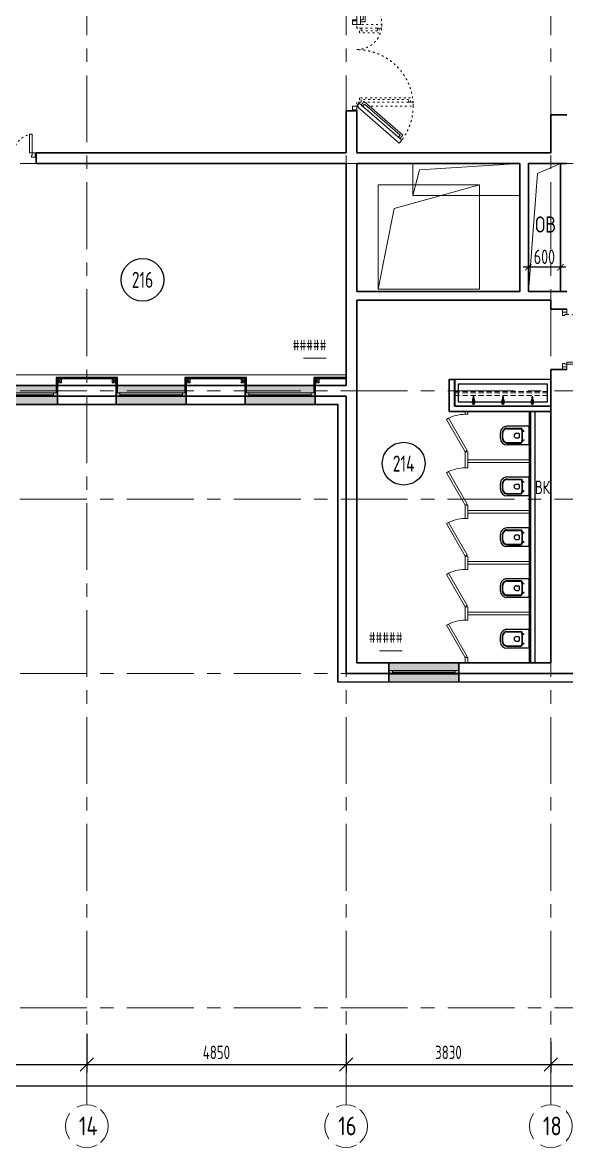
# Model space of a CAD drawing. Header units: millimetres. Extents: x -13407 to 95998, y -2719 to 109387.
# Drawn here: x 41483 to 51658, y -2719 to 18319 of the extents above; entities that cross this region are included whole.
import ezdxf
from ezdxf import colors
from ezdxf.entities.mleader import LeaderData, LeaderLine
from ezdxf.enums import TextEntityAlignment as Align
from ezdxf.math import Vec2, Vec3

# ---------------------------------------------------------------- set-up
doc = ezdxf.new("R2010")
doc.units = ezdxf.units.MM
for name, pattern in [('ACAD_ISO03W100', [30, 12, -18]), ('ADSK_Штриховая_ш2 п1', [3, 2, -1]), ('CENTER', [2, 1.25, -0.25, 0.25, -0.25])]:
    doc.linetypes.add(name, pattern=pattern)
for name, color, linetype, lineweight in [('_0', 250, 'Continuous', 9), ('_TEXT', 189, 'Continuous', 30), ('АР_Двери', 5, 'Continuous', 18), ('АР_Маркер экспликации', 239, 'Continuous', 13), ('АР_Навесной фасад', 5, 'Continuous', 5), ('АР_Номер помещения', 1, 'Continuous', 25), ('АР_Окна БЛОК', 250, 'Continuous', 13), ('АР_Оси', 193, 'Continuous', 9), ('АР_Оси размеры', 164, 'Continuous', 9), ('АР_Отметки', 250, 'Continuous', 15), ('АР_Перегородки газоблок', 165, 'Continuous', 30), ('АР_Перегородки сантехнические', 216, 'Continuous', 9), ('АР_Подоконники', 163, 'Continuous', 9), ('АР_Помещения_площадь', 19, 'Continuous', 9), ('АР_Сущ Несущая стена', 202, 'Continuous', 30), ('АР_тонкая линия', 250, 'Continuous', 0), ('Размер шахт', 95, 'Continuous', 9), ('Спринклеры', 7, 'Continuous', 18), ('Эвакуация', 7, 'Continuous', 9)]:
    doc.layers.add(name, color=color, linetype=linetype, lineweight=lineweight)
doc.layers.add('АР_Отверстия', color=251, linetype='Continuous')
doc.layers.add('ТХ_сантехника', color=253, linetype='Continuous')
doc.layers.get('Спринклеры').off()
doc.styles.add('ICOCPEUR', font='isocpeur.ttf')
doc.styles.add('ISOCPEUR', font='isocpeur.ttf', dxfattribs={"width": 0.7})
doc.styles.get("Standard").update_dxf_attribs({"font": 'arial.ttf'})
doc.styles.add('ГОСТ 2.304', font='isocpeur.ttf', dxfattribs={"width": 0.7})
doc.dimstyles.new('R_100', dxfattribs={"dimtxt": 270, "dimasz": 120, "dimexe": 100, "dimexo": 0, "dimgap": 60, "dimtad": 1, "dimdec": 0, "dimrnd": 5, "dimzin": 0, "dimdsep": 46, "dimtxsty": 'ISOCPEUR', "dimblk": 'ARCHTICK', "dimcen": 0, "dimdle": 100, "dimclrd": 256, "dimclre": 256, "dimclrt": 256, "dimadec": 0, "dimazin": 0, "dimtfac": 2, "dimtdec": 0, "dimtofl": 0, "dimtmove": 1, "dimatfit": 3, "dimfxl": 1, "dimtvp": 3, "dimtolj": 1, "dimtzin": 0, "dimarcsym": 0})
doc.dimstyles.new('СПДС', dxfattribs={"dimscale": 100, "dimtxt": 2.5, "dimasz": 2.5, "dimexe": 1.5, "dimexo": 0, "dimgap": 1, "dimtad": 1, "dimdec": 0, "dimrnd": 1, "dimtxsty": 'ГОСТ 2.304', "dimblk": 'OBLIQUE', "dimcen": 2.5, "dimdle": 1.5, "dimadec": 0, "dimazin": 2, "dimtfac": 0.75, "dimtdec": 0, "dimtmove": 1, "dimatfit": 3, "dimfxl": 1, "dimtolj": 1, "dimarcsym": 1})

# ---------------------------------------------------------------- blocks, each defined once
blk = doc.blocks.new('*U10')
for p, q in [((0, 0), (0, -50)), ((700, 0), (700, -50))]:
    blk.add_line(p, q)
blk.add_lwpolyline([(0, 0), (606, 350), (628, 312), (22, -38)], close=True)
blk.add_arc((0, 0), 700, 0, 30)
blk = doc.blocks.new('*U194')
blk.add_lwpolyline([(100, 80), (100, 1010), (140, 1010), (140, 80)], close=True)
for points in [[(0, 0), (0, 80), (55, 80), (55, 0), (0, 0)], [(55, 80), (55, 0), (115, 0), (115, 40), (100, 40), (100, 80), (55, 80)], [(1075, 80), (1075, 0), (1015, 0), (1015, 40), (1030, 40), (1030, 80), (1075, 80)], [(1130, 0), (1130, 80), (1075, 80), (1075, 0), (1130, 0)]]:
    blk.add_lwpolyline(points)
at = {"linetype": 'ACAD_ISO03W100', "ltscale": 3}
blk.add_arc((100, 80), 930, 0, 90, dxfattribs=at)
blk = doc.blocks.new('Полуторная_на лестницу')
for points in [[(75, 80), (75, 1080), (125, 1080), (125, 80)], [(1375, 430), (1375, 80), (1425, 80), (1425, 430)]]:
    blk.add_lwpolyline(points, close=True)
for points in [[(0, 0), (0, 80), (20, 80), (20, 0), (0, 0)], [(20, 80), (20, 0), (90, 0), (90, 30), (75, 30), (75, 80), (20, 80)], [(1480, 80), (1480, 0), (1410, 0), (1410, 30), (1425, 30), (1425, 80), (1480, 80)], [(1500, 0), (1500, 80), (1480, 80), (1480, 0), (1500, 0)]]:
    blk.add_lwpolyline(points)
at = {"linetype": 'ACAD_ISO03W100', "ltscale": 3}
for centre, radius, start, end in [((75, 80), 1000, 0, 90), ((1465, 40), 392, 95.9075, 174.0925)]:
    blk.add_arc(centre, radius, start, end, dxfattribs=at)
blk = doc.blocks.new('*U96')
at = {"true_color": 0xffffff}
h = blk.add_hatch(color=7, dxfattribs=at)
h.dxf.hatch_style = 1
h.paths.add_polyline_path([(-1310, -140), (0, -140), (0, 220), (-1310, 220)])
at = {"lineweight": 30}
for p, q in [((-1310, -140), (-1310, 220)), ((0, -140), (0, 220))]:
    blk.add_line(p, q, dxfattribs=at)
for p, q in [((0, 220), (-1310, 220)), ((-1310, 70), (0, 70)), ((-1310, 0), (0, 0)), ((-1240, 0), (-1240, 70)), ((-1240, 35), (-70, 35)), ((-70, 0), (-70, 70)), ((-1310, -140), (0, -140)), ((-1310, -140), (-1310, -140)), ((-1310, -140), (-1310, -140)), ((0, -140), (0, -140)), ((0, -140), (0, -140))]:
    blk.add_line(p, q)
blk = doc.blocks.new('_Oblique')
at = {"color": 0, "linetype": 'ByBlock', "lineweight": -2}
blk.add_line((-0.5, -0.5), (0.5, 0.5), dxfattribs=at)
blk = doc.blocks.new('*D336')
at = {"layer": 'АР_Оси размеры', "color": 0, "lineweight": -2, "ltscale": 100, "transparency": 16777216}
for p, q in [((34145, -325), (34145, -1316)), ((42685, -592), (42685, -1316)), ((33995, -1166), (42835, -1166))]:
    blk.add_line(p, q, dxfattribs=at)
at = {"layer": 'АР_Оси размеры', "color": 0, "lineweight": -2, "ltscale": 100, "transparency": 16777216, "xscale": 250, "yscale": 250, "zscale": 250, "rotation": 180}
blk.add_blockref('_Oblique', (34145, -1166), dxfattribs=at)
at = {"layer": 'АР_Оси размеры', "color": 0, "lineweight": -2, "ltscale": 100, "transparency": 16777216, "xscale": 250, "yscale": 250, "zscale": 250}
blk.add_blockref('_Oblique', (42685, -1166), dxfattribs=at)
at = {"layer": 'АР_Оси размеры', "color": 0, "ltscale": 100, "transparency": 16777216, "insert": (38415, -941), "char_height": 250, "attachment_point": 5, "style": 'ГОСТ 2.304'}
blk.add_mtext('\\A1;8540', dxfattribs=at)
blk = doc.blocks.new('*D337')
at = {"layer": 'АР_Оси размеры', "color": 0, "lineweight": -2, "ltscale": 100, "transparency": 16777216}
for p, q in [((47535, -592), (47535, -1316)), ((51365, -744), (51365, -1316)), ((47385, -1166), (51515, -1166))]:
    blk.add_line(p, q, dxfattribs=at)
at = {"layer": 'АР_Оси размеры', "color": 0, "lineweight": -2, "ltscale": 100, "transparency": 16777216, "xscale": 250, "yscale": 250, "zscale": 250, "rotation": 180}
blk.add_blockref('_Oblique', (47535, -1166), dxfattribs=at)
at = {"layer": 'АР_Оси размеры', "color": 0, "lineweight": -2, "ltscale": 100, "transparency": 16777216, "xscale": 250, "yscale": 250, "zscale": 250}
blk.add_blockref('_Oblique', (51365, -1166), dxfattribs=at)
at = {"layer": 'АР_Оси размеры', "color": 0, "ltscale": 100, "transparency": 16777216, "insert": (49450, -941), "char_height": 250, "attachment_point": 5, "style": 'ГОСТ 2.304'}
blk.add_mtext('\\A1;3830', dxfattribs=at)
blk = doc.blocks.new('*D338')
at = {"layer": 'АР_Оси размеры', "color": 0, "lineweight": -2, "ltscale": 100, "transparency": 16777216}
for p, q in [((51365, -744), (51365, -1316)), ((55515, -744), (55515, -1316)), ((51215, -1166), (55665, -1166))]:
    blk.add_line(p, q, dxfattribs=at)
at = {"layer": 'АР_Оси размеры', "color": 0, "lineweight": -2, "ltscale": 100, "transparency": 16777216, "xscale": 250, "yscale": 250, "zscale": 250, "rotation": 180}
blk.add_blockref('_Oblique', (51365, -1166), dxfattribs=at)
at = {"layer": 'АР_Оси размеры', "color": 0, "lineweight": -2, "ltscale": 100, "transparency": 16777216, "xscale": 250, "yscale": 250, "zscale": 250}
blk.add_blockref('_Oblique', (55515, -1166), dxfattribs=at)
at = {"layer": 'АР_Оси размеры', "color": 0, "ltscale": 100, "transparency": 16777216, "insert": (53440, -941), "char_height": 250, "attachment_point": 5, "style": 'ГОСТ 2.304'}
blk.add_mtext('\\A1;4150', dxfattribs=at)
blk = doc.blocks.new('*D346')
at = {"layer": 'АР_Оси размеры', "color": 0, "lineweight": -2, "ltscale": 100, "transparency": 16777216}
for p, q in [((42685, -592), (42685, -1316)), ((47535, -592), (47535, -1316)), ((42535, -1166), (47685, -1166))]:
    blk.add_line(p, q, dxfattribs=at)
at = {"layer": 'АР_Оси размеры', "color": 0, "lineweight": -2, "ltscale": 100, "transparency": 16777216, "xscale": 250, "yscale": 250, "zscale": 250, "rotation": 180}
blk.add_blockref('_Oblique', (42685, -1166), dxfattribs=at)
at = {"layer": 'АР_Оси размеры', "color": 0, "lineweight": -2, "ltscale": 100, "transparency": 16777216, "xscale": 250, "yscale": 250, "zscale": 250}
blk.add_blockref('_Oblique', (47535, -1166), dxfattribs=at)
at = {"layer": 'АР_Оси размеры', "color": 0, "ltscale": 100, "transparency": 16777216, "insert": (45110, -941), "char_height": 250, "attachment_point": 5, "style": 'ГОСТ 2.304'}
blk.add_mtext('\\A1;4850', dxfattribs=at)
blk = doc.blocks.new('*D326')
at = {"layer": 'АР_Оси размеры', "color": 0, "lineweight": -2, "ltscale": 100, "transparency": 16777216}
for p, q in [((0, -1894), (0, -1418)), ((68415, -1894), (68415, -1418)), ((-150, -1568), (68565, -1568))]:
    blk.add_line(p, q, dxfattribs=at)
at = {"layer": 'АР_Оси размеры', "color": 0, "lineweight": -2, "ltscale": 100, "transparency": 16777216, "xscale": 250, "yscale": 250, "zscale": 250, "rotation": 180}
blk.add_blockref('_Oblique', (0, -1568), dxfattribs=at)
at = {"layer": 'АР_Оси размеры', "color": 0, "lineweight": -2, "ltscale": 100, "transparency": 16777216, "xscale": 250, "yscale": 250, "zscale": 250}
blk.add_blockref('_Oblique', (68415, -1568), dxfattribs=at)
at = {"layer": 'АР_Оси размеры', "color": 0, "ltscale": 100, "transparency": 16777216, "insert": (34208, -1343), "char_height": 250, "attachment_point": 5, "style": 'ГОСТ 2.304'}
blk.add_mtext('\\A1;68415', dxfattribs=at)
blk = doc.blocks.new('_DotSmall')
at = {"color": 0, "linetype": 'ByBlock', "const_width": 0.5}
blk.add_lwpolyline([(-0.0625, 0, 1), (0.0625, 0, 1)], format="xyb", close=True, dxfattribs=at)
blk = doc.blocks.new('*U56')
at = {"layer": 'АР_Номер помещения', "color": 7}
blk.add_circle((-12386, 1728), 400, dxfattribs=at)
at = {"layer": 'АР_Помещения_площадь', "color": 7}
blk.add_line((-8952, 261), (-9375, 261), dxfattribs=at)
at = {"color": 7, "style": 'ISOCPEUR', "width": 0.7, "flags": 1}
blk.add_attdef('КАТЕГОРИЯ', (-499, -2092), '', height=250, dxfattribs=at)
at = {"layer": 'АР_Номер помещения', "color": 7, "style": 'ISOCPEUR', "width": 0.7}
blk.add_attdef('НОМЕР_ПОМЕЩЕНИЯ', text='', height=300, dxfattribs=at).set_placement((-12386, 1728), align=Align.MIDDLE_CENTER)
at = {"layer": 'АР_Помещения_площадь', "color": 7, "lineweight": 30, "width": 0.7, "flags": 104}
blk.add_attdef('ИМЯ_ПОМЕЩЕНИЯ', text='', height=100, dxfattribs=at).set_placement((158, 1217), align=Align.MIDDLE_CENTER)
at = {"layer": 'АР_Помещения_площадь', "color": 7, "style": 'ISOCPEUR', "width": 0.7}
blk.add_attdef('ПЛОЩАДЬ_ПОМЕЩЕНИЯ', text='', height=200, dxfattribs=at).set_placement((-8948, 508), align=Align.MIDDLE_RIGHT)
blk = doc.blocks.new('*U53')
at = {"layer": 'АР_Номер помещения', "color": 7}
blk.add_circle((-16412, 3582), 400, dxfattribs=at)
at = {"layer": 'АР_Помещения_площадь', "color": 7}
blk.add_line((-16438, 83), (-16861, 83), dxfattribs=at)
at = {"color": 7, "style": 'ISOCPEUR', "width": 0.7, "flags": 1}
blk.add_attdef('КАТЕГОРИЯ', (-499, -2092), '', height=250, dxfattribs=at)
at = {"layer": 'АР_Номер помещения', "color": 7, "style": 'ISOCPEUR', "width": 0.7}
blk.add_attdef('НОМЕР_ПОМЕЩЕНИЯ', text='', height=300, dxfattribs=at).set_placement((-16412, 3582), align=Align.MIDDLE_CENTER)
at = {"layer": 'АР_Помещения_площадь', "color": 7, "lineweight": 30, "width": 0.7, "flags": 104}
blk.add_attdef('ИМЯ_ПОМЕЩЕНИЯ', text='', height=100, dxfattribs=at).set_placement((158, 1217), align=Align.MIDDLE_CENTER)
at = {"layer": 'АР_Помещения_площадь', "color": 7, "style": 'ISOCPEUR', "width": 0.7}
blk.add_attdef('ПЛОЩАДЬ_ПОМЕЩЕНИЯ', text='', height=200, dxfattribs=at).set_placement((-16433, 330), align=Align.MIDDLE_RIGHT)
blk = doc.blocks.new('_ArchTick')
at = {"color": 0, "linetype": 'ByBlock', "const_width": 0.15}
blk.add_lwpolyline([(-0.5, -0.5), (0.5, 0.5)], dxfattribs=at)
blk = doc.blocks.new('*D399')
at = {"layer": 'Размер шахт', "lineweight": -2, "ltscale": 100, "transparency": 16777216}
for p, q in [((51645, 13742), (50845, 13742)), ((50945, 13633), (50945, 13842)), ((51545, 13633), (51545, 13842))]:
    blk.add_line(p, q, dxfattribs=at)
at = {"layer": 'Размер шахт', "lineweight": -2, "ltscale": 100, "transparency": 16777216, "xscale": 120, "yscale": 120, "zscale": 120, "rotation": 180}
blk.add_blockref('_ArchTick', (50945, 13742), dxfattribs=at)
at = {"layer": 'Размер шахт', "lineweight": -2, "ltscale": 100, "transparency": 16777216, "xscale": 120, "yscale": 120, "zscale": 120}
blk.add_blockref('_ArchTick', (51545, 13742), dxfattribs=at)
at = {"layer": 'Размер шахт', "ltscale": 100, "transparency": 16777216, "insert": (51245, 13937), "char_height": 270, "attachment_point": 5, "style": 'ISOCPEUR'}
blk.add_mtext('\\A1;600', dxfattribs=at)
blk = doc.blocks.new('Из_буфера31843')
for p, q in [((356, 104), (352, 62)), ((366, 166), (359, 113)), ((363, 87), (363, 101)), ((390, 87), (363, 87)), ((395, 113), (388, 166)), ((390, 101), (390, 87)), ((402, 62), (398, 104)), ((906, 104), (902, 62)), ((916, 166), (909, 113)), ((913, 87), (913, 101)), ((940, 87), (913, 87)), ((945, 113), (938, 166)), ((940, 101), (940, 87)), ((952, 62), (948, 104)), ((1456, 104), (1452, 62)), ((1466, 166), (1459, 113)), ((1463, 87), (1463, 101)), ((1490, 87), (1463, 87)), ((1495, 113), (1488, 166)), ((1490, 101), (1490, 87)), ((1502, 62), (1498, 104))]:
    blk.add_line(p, q)
at = {"lineweight": 13, "ltscale": 500}
for p, q in [((377, 85), (377, 23)), ((927, 85), (927, 23)), ((1477, 85), (1477, 23))]:
    blk.add_line(p, q, dxfattribs=at)
for points in [[(1827, 500), (27, 500), (27, 0), (1827, 0)], [(1762, 415), (92, 415), (92, 85), (1762, 85)]]:
    blk.add_lwpolyline(points, close=True)
for centre, major_axis, start_param, end_param in [((377, 62), (-17.7, -17.7), -0.785398, 2.356194), ((377, 102), (-14.9, -14.9), -1.35736, -0.875625), ((377, 102), (-14.9, 14.9), 4.498953, 6.496621), ((377, 101), (-9.62, 9.62), 3.926991, 7.068583), ((377, 165), (-7.91, 7.91), 4.051589, 6.943986), ((377, 102), (-14.9, 14.9), 4.017217, 4.498953), ((927, 62), (-17.7, -17.7), -0.785398, 2.356194), ((927, 102), (-14.9, -14.9), -1.35736, -0.875625), ((927, 102), (-14.9, 14.9), 4.498953, 6.496621), ((927, 101), (-9.62, 9.62), 3.926991, 7.068583), ((927, 165), (-7.91, 7.91), 4.051589, 6.943986), ((927, 102), (-14.9, 14.9), 4.017217, 4.498953), ((1477, 62), (-17.7, -17.7), -0.785398, 2.356194), ((1477, 102), (-14.9, -14.9), -1.35736, -0.875625), ((1477, 102), (-14.9, 14.9), 4.498953, 6.496621), ((1477, 101), (-9.62, 9.62), 3.926991, 7.068583), ((1477, 165), (-7.91, 7.91), 4.051589, 6.943986), ((1477, 102), (-14.9, 14.9), 4.017217, 4.498953)]:
    blk.add_ellipse(centre, major_axis=major_axis, ratio=1, start_param=start_param, end_param=end_param)
blk = doc.blocks.new('унитаз поликлиники')
for p, q in [((0, 175), (0, -175)), ((0, 175), (420, 175)), ((126, 87), (100, 87)), ((112, 73), (112, 100)), ((420, 139), (150, 139)), ((420, 129), (157, 129)), ((192, -34), (192, 34)), ((242, 44), (202, 44)), ((494, 57), (494, -57)), ((504, 55), (504, -55)), ((540, 55), (540, -55)), ((0, -175), (420, -175)), ((126, -87), (99, -86)), ((112, -73), (112, -100)), ((420, -139), (148, -139)), ((420, -129), (155, -129)), ((242, -44), (202, -44))]:
    blk.add_line(p, q)
for centre, radius, start, end in [((242, 0), 43.7, 270, 90), ((420, 55), 120, 0, 90), ((420, 55), 83.5, 359.8619, 90.3335), ((420, 55), 74, 0, 90), ((420, -55), 120, 270, 0), ((420, -55), 84, 270, 0), ((420, -55), 74, 270, 358.4018)]:
    blk.add_arc(centre, radius, start, end)
at = {"extrusion": (0, 0, -1)}
for centre, major_axis, ratio, start_param, end_param in [((112, 87), (3.55, 3.55), 1, 5.504025, 11.78721), ((1158, 0), (-731, -726), 0.993775, 0.659849, 0.910919), ((984, 0), (-23, -941), 0.89728, 1.422258, 1.677847), ((150, 127), (-5.6, -10.5), 0.821373, 1.269211, 2.570669), ((154, 120), (-5.61, -7.72), 0.798093, 1.232924, 2.686723), ((148, -127), (5.4, -10.4), 0.836443, 0.56114, 1.877577), ((155, -117), (5.3, -10.4), 0.842984, 0.549902, 1.8819), ((202, -33), (4.12, -9.49), 0.964797, 0.42926, 1.943413)]:
    blk.add_ellipse(centre, major_axis=major_axis, ratio=ratio, start_param=start_param, end_param=end_param, dxfattribs=at)
for centre, major_axis, ratio, start_param, end_param in [((202, 33), (4.12, 9.49), 0.964797, 0.42926, 1.943413), ((112, -87), (3.54, -3.55), 1, 5.504025, 11.78721)]:
    blk.add_ellipse(centre, major_axis=major_axis, ratio=ratio, start_param=start_param, end_param=end_param)
blk = doc.blocks.new('232_Отверстие_Задание_на_отверстие_в_перекрытии_Спр_v3 - Тип1_1_ОВ-3255630-310_В_ОП_02__3_950')
at = {"layer": 'Эвакуация', "lineweight": 18}
for p, q in [((1000, 300), (-1000, 300)), ((-1000, 300), (-1000, -300)), ((1000, 300), (-1000, 300)), ((-1000, 300), (-1000, -300)), ((-880, 180), (1000, 300)), ((1000, -300), (1000, 300)), ((-1000, -300), (-880, 180)), ((-1000, -300), (1000, -300))]:
    blk.add_line(p, q, dxfattribs=at)
at = {"layer": 'Эвакуация'}
for p, q in [((-1000, -300), (-1000, 300)), ((-1000, 300), (1000, 300)), ((1000, 300), (1000, -300)), ((1000, -300), (-1000, -300))]:
    blk.add_line(p, q, dxfattribs=at)
blk = doc.blocks.new('дв.1700')
at = {"layer": 'АР_Двери'}
for points in [[(-87, 0), (-87, -80), (-70, -80), (-70, 0), (-87, 0)], [(-70, -80), (-70, 0), (0, 0), (0, -30), (0, -30), (0, -80), (-70, -80)], [(1596, -80), (1596, 0), (1526, 0), (1526, -30), (1526, -30), (1526, -80), (1596, -80)], [(1613, 0), (1613, -80), (1596, -80), (1596, 0), (1613, 0)]]:
    blk.add_lwpolyline(points, dxfattribs=at)
for points in [[(0, -80), (-692, -876), (-639, -922), (53, -126)], [(20, -164), (-606, -884), (-542, -940), (84, -219)], [(-3, -190), (-583, -858), (-546, -890), (35, -223)], [(1997, -150), (1526, -150), (1526, -80), (1997, -80)], [(1947, -235), (1576, -235), (1576, -150), (1947, -150)], [(1912, -200), (1611, -200), (1611, -150), (1912, -150)]]:
    blk.add_lwpolyline(points, close=True, dxfattribs=at)
at = {"layer": 'АР_Двери', "linetype": 'ACAD_ISO03W100', "ltscale": 3}
for points in [[(0, -80), (0, -1135), (70, -1135), (70, -80)], [(1456, -551), (1456, -80), (1526, -80), (1526, -551)]]:
    blk.add_lwpolyline(points, close=True, dxfattribs=at)
for points in [[(70, -1050), (70, -1085), (155, -1085), (155, -130), (70, -130), (70, -165)], [(70, -1050), (120, -1050), (120, -165), (70, -165)], [(1456, -466), (1456, -501), (1371, -501), (1371, -130), (1456, -130), (1456, -165)], [(1456, -466), (1406, -466), (1406, -165), (1456, -165)]]:
    blk.add_lwpolyline(points, dxfattribs=at)
for centre, radius, start, end in [((0, -80), 1055, 229, 0), ((1526, -80), 471, 180, 351.4758)]:
    blk.add_arc(centre, radius, start, end, dxfattribs=at)
blk = doc.blocks.new('A$C3079c8b3')
at = {"layer": 'АР_Перегородки газоблок', "color": 0, "lineweight": 25, "ltscale": 100}
for points in [[(33798, -16925), (33798, -12223)], [(33823, -16925), (33823, -12223)], [(33898, -12223), (33898, -16925)]]:
    blk.add_lwpolyline(points, dxfattribs=at)
blk = doc.blocks.new('A$Ce02d65bd')
at = {"ltscale": 100}
for points in [[(0, 0), (0, 75), (75, 75), (75, 0), (0, 0)], [(0, 0), (75, 75)], [(0, 75), (75, 0)]]:
    blk.add_lwpolyline(points, dxfattribs=at)

msp = doc.modelspace()

# ---------------------------------------------------------------- linework, layer by layer
for points in [[(43260, 11392.2), (43260, 11681.4), (42110, 11681.4), (42110, 11392.2)], [(43247.5, 11392.2), (43247.5, 11668.9), (42122.5, 11668.9), (42122.5, 11392.2)], [(43235, 11411.9), (43235, 11656.4), (42135, 11656.4), (42135, 11449.4)], [(45670, 11392.2), (45670, 11681.4), (44520, 11681.4), (44520, 11392.2)], [(45657.5, 11392.2), (45657.5, 11668.9), (44532.5, 11668.9), (44532.5, 11392.2)], [(45645, 11411.9), (45645, 11656.4), (44545, 11656.4), (44545, 11449.4)], [(47535, 11681.4), (46930, 11681.4), (46930, 11392.2)], [(47535, 11668.9), (46942.5, 11668.9), (46942.5, 11392.2)], [(47535, 11656.4), (46955, 11656.4), (46955, 11449.4)]]:
    msp.add_lwpolyline(points)
at = {"layer": 'АР_Навесной фасад', "ltscale": 100}
for p, q in [((47385, 11182.2), (39149.7, 11182.2)), ((47375, 11172.2), (39159.7, 11172.2)), ((47375, 11172.2), (47375, 5982.2)), ((47385, 11182.2), (47385, 5992.2)), ((55255, 5982.2), (47375, 5982.2)), ((55265, 5992.2), (47385, 5992.2))]:
    msp.add_line(p, q, dxfattribs=at)
at = {"layer": 'АР_Оси', "linetype": 'CENTER', "ltscale": 1000}
for p, q in [((42685, -1919.1), (42685, 32388.4)), ((51365, -1919.1), (51365, 32388.4)), ((-12563.8, 15682.2), (71033.4, 15682.2)), ((-12563.8, 11432.2), (71033.4, 11432.2)), ((-12564.9, 9402.2), (71032.3, 9402.2)), ((-12563.8, 9402.2), (71033.4, 9402.2)), ((-12563.8, 6142.2), (71033.4, 6142.2)), ((-12563.8, -107.8), (71033.4, -107.8))]:
    msp.add_line(p, q, dxfattribs=at)
at = {"layer": 'АР_Оси', "ltscale": 0.5}
for centre in [(42685, -2319.1), (47535, -2319.1), (51365, -2319.1)]:
    msp.add_circle(centre, 400, dxfattribs=at)
at = {"layer": 'АР_Перегородки газоблок', "ltscale": 100}
for points in [[(51545.1, 13288.8), (51545, 15682.5)], [(49464, 11043.4), (49464, 11643.4), (49564, 11643.4)], [(49564, 11143.4), (49564, 11643.4)], [(51062.8, 11043.4), (49464, 11043.4)], [(49564, 11143.4), (51365, 11143.4)], [(51365, 11043.4), (51062.8, 11043.4)]]:
    msp.add_lwpolyline(points, dxfattribs=at)
at = {"layer": 'АР_Перегородки газоблок', "lineweight": 5, "ltscale": 100}
msp.add_lwpolyline([(48135, 13333.5), (50033, 13333.5), (50033, 15282.2), (48135, 15282.2)], close=True, dxfattribs=at)
msp.add_lwpolyline([(48135, 13333.5), (48432.4, 14840.1), (50033, 15282.2)], dxfattribs=at)
at = {"layer": 'АР_Перегородки сантехнические', "lineweight": 0}
for points in [[(49762.8, 10992.2), (49812.8, 10992.2), (49812.8, 11042.2), (49762.8, 11042.2)], [(49762.8, 9992.2), (49812.8, 9992.2), (49812.8, 10292.2), (49762.8, 10292.2)], [(50962.8, 10092.2), (50962.8, 10142.2), (49812.8, 10142.2), (49812.8, 10092.2)], [(49762.8, 9042.2), (49812.8, 9042.2), (49812.8, 9292.2), (49762.8, 9292.2)], [(50962.8, 9142.2), (50962.8, 9192.2), (49812.8, 9192.2), (49812.8, 9142.2)], [(49762.8, 8092.2), (49812.8, 8092.2), (49812.8, 8342.2), (49762.8, 8342.2)], [(50962.8, 8192.2), (50962.8, 8242.2), (49812.8, 8242.2), (49812.8, 8192.2)], [(49762.8, 7142.2), (49812.8, 7142.2), (49812.8, 7392.2), (49762.8, 7392.2)], [(50962.8, 7242.2), (50962.8, 7292.2), (49812.8, 7292.2), (49812.8, 7242.2)], [(49762.8, 6342.2), (49812.8, 6342.2), (49812.8, 6442.2), (49762.8, 6442.2)]]:
    msp.add_lwpolyline(points, close=True, dxfattribs=at)
at = {"layer": 'АР_Подоконники', "ltscale": 100}
msp.add_line((39738.4, 11732.2), (47535, 11732.2), dxfattribs=at)
at = {"layer": 'АР_Сущ Несущая стена', "ltscale": 100}
for p, q in [((47535, 16669.7), (47535, 15882.2)), ((47735, 16669.7), (47535, 16669.7)), ((47735, 16669.7), (47535, 16669.7)), ((47735, 16669.7), (47735, 15882.2)), ((51365, 16594.7), (51365, 15882.2)), ((51365, 16594.7), (51665, 16594.7)), ((41738.4, 15882.3), (41738.4, 15682.3)), ((41738.4, 15882.2), (47535, 15882.2)), ((47735, 15882.2), (50455.4, 15882.2)), ((50384.9, 15882.2), (51365, 15882.2)), ((41738.4, 15682.3), (47535, 15682.2)), ((47535, 11532.2), (47535, 15682.2)), ((47735, 13288.5), (47735, 15682.2)), ((50944.9, 15682.2), (51665, 15682.2)), ((47735, 6342.2), (47735, 13128.5)), ((51365, 13128.5), (51365, 12957.9)), ((51365, 11827.9), (51365, 6342.3)), ((51365, 11827.9), (51665, 11827.9)), ((36357, 11532.2), (47535, 11532.2)), ((38999.7, 11332.2), (47535, 11332.2)), ((47535, 6142.2), (47535, 11332.2)), ((51365, 6342.2), (47735, 6342.2)), ((55415, 6142.2), (47535, 6142.2))]:
    msp.add_line(p, q, dxfattribs=at)
for points in [[(47735, 15682.2), (50784.9, 15682.2)], [(50784.9, 13288.5), (50784.9, 15682.2)], [(50944.9, 15682.2), (50944.9, 13288.5)], [(47735, 13288.5), (50786.6, 13288.5)], [(50946.6, 13288.5), (51665, 13288.5)], [(51365, 13128.5), (47735, 13128.5)], [(51665, 12957.9), (51365, 12957.9)]]:
    msp.add_lwpolyline(points, dxfattribs=at)
at = {"layer": 'АР_тонкая линия', "color": 18, "ltscale": 100, "true_color": 0x000000}
msp.add_lwpolyline([(50944.9, 13288.8), (51113.1, 15493), (51545, 15682.5)], dxfattribs=at)
at = {"layer": 'АР_тонкая линия', "linetype": 'ADSK_Штриховая_ш2 п1', "ltscale": 50}
for points in [[(49559.6, 11420.6), (51361.8, 11420.5)], [(49559.6, 11395.6), (51361.8, 11395.5)], [(49559.6, 11345.6), (51361.8, 11345.5)]]:
    msp.add_lwpolyline(points, dxfattribs=at)

# ---------------------------------------------------------------- block references
at = {"layer": '_0', "color": 1, "lineweight": -3, "ltscale": 500, "rotation": 180}
for p in [(42210, 11656.4), (43235, 11656.4), (44620, 11656.4), (45645, 11656.4), (47030, 11656.4)]:
    msp.add_blockref('A$Ce02d65bd', p, dxfattribs=at)
at = {"layer": '_TEXT', "ltscale": 500}
msp.add_blockref('A$C3079c8b3', (17165, 23266.8), dxfattribs=at)
at = {"layer": 'АР_Двери', "rotation": 90.00000000000001}
msp.add_blockref('дв.1700', (47655, 16756.7), dxfattribs=at)
at = {"layer": 'АР_Двери'}
msp.add_blockref('Полуторная_на лестницу', (40238.4, 15802.3), dxfattribs=at)
at = {"layer": 'АР_Двери', "xscale": -1, "rotation": 270}
msp.add_blockref('*U194', (51585, 11827.9), dxfattribs=at)
at = {"layer": 'АР_Двери', "lineweight": 30, "rotation": 90.00000000000001}
for p in [(49762.8, 10292.2), (49762.8, 9292.2), (49762.8, 8342.2), (49762.8, 7392.2), (49762.8, 6442.2)]:
    msp.add_blockref('*U10', p, dxfattribs=at)
at = {"layer": 'АР_Маркер экспликации', "color": 7}
ref = msp.add_blockref('*U56', (56113.9, 11778.9), dxfattribs=at)
ref.add_attrib('НОМЕР_ПОМЕЩЕНИЯ', '216', dxfattribs={"layer": 'АР_Номер помещения', "color": 7, "height": 300, "style": 'ISOCPEUR', "width": 0.7}).set_placement((43727.5, 13506.9), align=Align.MIDDLE_CENTER)
ref.add_attrib('ПЛОЩАДЬ_ПОМЕЩЕНИЯ', '#####', dxfattribs={"layer": 'АР_Помещения_площадь', "color": 7, "height": 200, "style": 'ISOCPEUR', "width": 0.7}).set_placement((47166.4, 12286.7), align=Align.MIDDLE_RIGHT)
ref = msp.add_blockref('*U53', (65023.9, 6487.7), dxfattribs=at)
ref.add_attrib('НОМЕР_ПОМЕЩЕНИЯ', '214', dxfattribs={"layer": 'АР_Номер помещения', "color": 7, "height": 300, "style": 'ISOCPEUR', "width": 0.7}).set_placement((48611.8, 10070), align=Align.MIDDLE_CENTER)
ref.add_attrib('ПЛОЩАДЬ_ПОМЕЩЕНИЯ', '#####', dxfattribs={"layer": 'АР_Помещения_площадь', "color": 7, "height": 200, "style": 'ISOCPEUR', "width": 0.7}).set_placement((48590.6, 6817.4), align=Align.MIDDLE_RIGHT)
at = {"layer": 'АР_Окна БЛОК', "xscale": -1, "rotation": 180}
for p in [(42135, 11392.2), (44545, 11392.2), (46955, 11392.2), (49645, 6202.2)]:
    msp.add_blockref('*U96', p, dxfattribs=at)
at = {"layer": 'Спринклеры'}
msp.add_blockref('232_Отверстие_Задание_на_отверстие_в_перекрытии_Спр_v3 - Тип1_1_ОВ-3255630-310_В_ОП_02__3_950', (49786.8, 15381.4), dxfattribs=at)
at = {"layer": 'ТХ_сантехника'}
msp.add_blockref('Из_буфера31843', (49542.6, 11143.4), dxfattribs=at)
at = {"layer": 'ТХ_сантехника', "rotation": 180}
for p in [(50962.8, 10593.4), (50962.8, 9642.2), (50962.8, 8692.2), (50962.8, 7742.2), (50962.8, 6792.2)]:
    msp.add_blockref('унитаз поликлиники', p, dxfattribs=at)

# ---------------------------------------------------------------- texts
at = {"layer": 'АР_Отверстия', "ltscale": 100, "attachment_point": 5, "line_spacing_factor": 0.7, "style": 'ICOCPEUR'}
for s, insert, char_height in [('\\A1;{\\W0.8;ОВ}', (51266.9, 14541.9), 300), ('\\A1;{\\W0.7;ВК}', (51207.1, 9625.2), 250)]:
    msp.add_mtext(s, dxfattribs=dict(at, insert=insert, char_height=char_height))

# ---------------------------------------------------------------- dimensions: what is measured, and where the dimension line sits
at = {"layer": 'АР_Оси размеры', "ltscale": 100}
for base, p1, p2, picture, middle in [((42685, -1166.4), (34145, -324.6), (42685, -592.5), '*D336', (38415, -941.4)), ((47535, -1166.4), (42685, -592.5), (47535, -592.5), '*D346', (45110, -941.4)), ((51365, -1166.4), (47535, -592.5), (51365, -744.3), '*D337', (49450, -941.4)), ((55515, -1166.4), (51365, -744.3), (55515, -744.3), '*D338', (53440, -941.4))]:
    dim = msp.add_linear_dim(base=base, p1=p1, p2=p2, dimstyle='СПДС', dxfattribs=at)
    dim.commit()
    dim.dimension.update_dxf_attribs({"geometry": picture, "text_midpoint": middle})
at = {"layer": 'Размер шахт', "ltscale": 100}
dim = msp.add_linear_dim(base=(50944.9, 13741.6), p1=(51545.1, 13632.9), p2=(50944.9, 13632.9), dimstyle='R_100', override={"dimpost": '\\X', "dimfxl": 300, "dimarcsym": 1}, dxfattribs=at)
dim.commit()
dim.dimension.update_dxf_attribs({"geometry": '*D399', "text_midpoint": (51245, 13936.6)})

# ---------------------------------------------------------------- leaders
at = {"layer": 'АР_Отметки'}
ml = msp.add_multileader_mtext('Standard', dxfattribs=at)
ml.set_content('+2,100', color=256, style='ISOCPEUR')
ml.set_leader_properties(color=256, linetype='Continuous', lineweight=-1)
ml.set_arrow_properties(name='DOTSMALL')
ml.build(insert=Vec2(0, 0))
ml.multileader.update_dxf_attribs({"has_text_frame": 1, "text_left_attachment_type": 4, "text_right_attachment_type": 4, "dogleg_length": 100, "arrow_head_size": 180})
ctx = ml.context
ctx.base_point, ctx.char_height, ctx.arrow_head_size, ctx.landing_gap_size, ctx.plane_origin = Vec3(55581.7, 70947), 250, 180, 50, Vec3(49822.1, 65161.6)
ctx.left_attachment, ctx.right_attachment = 4, 4
notes = []
notes.append((ctx, [(0, (0, 0, 0), (0, 0), (1, 0), 1, [])]))
ctx.mtext.insert, ctx.mtext.width, ctx.mtext.line_spacing_style, ctx.mtext.flow_direction = Vec3(55631.7, 71280.3), 852.697, 2, 5
ml = msp.add_multileader_mtext('Standard', dxfattribs=at)
ml.set_content('Л.5', color=256, style='ISOCPEUR')
ml.set_leader_properties(color=256, linetype='Continuous', lineweight=-1)
ml.set_arrow_properties(name='DOTSMALL')
ml.build(insert=Vec2(0, 0))
ml.multileader.update_dxf_attribs({"has_text_frame": 1, "text_left_attachment_type": 4, "text_right_attachment_type": 4, "dogleg_length": 100, "arrow_head_size": 180})
ctx = ml.context
ctx.base_point, ctx.char_height, ctx.arrow_head_size, ctx.landing_gap_size, ctx.plane_origin = Vec3(54054.2, 70700.7), 250, 180, 50, Vec3(79808.7, 56971.3)
ctx.left_attachment, ctx.right_attachment = 4, 4
notes.append((ctx, [(0, (0, 0, 0), (0, 0), (1, 0), 1, [])]))
ctx.mtext.insert, ctx.mtext.width, ctx.mtext.line_spacing_style, ctx.mtext.flow_direction = Vec3(54104.2, 71034), 852.697, 2, 5
ml = msp.add_multileader_mtext('Standard', dxfattribs=at)
ml.set_content('+4,200', color=256, style='ISOCPEUR')
ml.set_leader_properties(color=256, linetype='Continuous', lineweight=-1)
ml.set_arrow_properties(name='DOTSMALL')
ml.build(insert=Vec2(0, 0))
ml.multileader.update_dxf_attribs({"has_text_frame": 1, "text_left_attachment_type": 4, "text_right_attachment_type": 4, "dogleg_length": 100, "arrow_head_size": 180})
ctx = ml.context
ctx.base_point, ctx.char_height, ctx.arrow_head_size, ctx.landing_gap_size, ctx.plane_origin = Vec3(55040.2, 64919.7), 250, 180, 50, Vec3(54958.8, 63652.1)
ctx.left_attachment, ctx.right_attachment = 4, 4
notes.append((ctx, [(0, (0, 0, 0), (0, 0), (1, 0), 1, [])]))
ctx.mtext.insert, ctx.mtext.width, ctx.mtext.line_spacing_style, ctx.mtext.flow_direction = Vec3(55090.2, 65253), 852.697, 2, 5
ml = msp.add_multileader_mtext('Standard', dxfattribs=at)
ml.set_content('+1,975', color=256, style='ISOCPEUR')
ml.set_leader_properties(color=256, linetype='Continuous', lineweight=-1)
ml.set_arrow_properties(name='DOTSMALL')
ml.build(insert=Vec2(0, 0))
ml.multileader.update_dxf_attribs({"has_text_frame": 1, "text_left_attachment_type": 4, "text_right_attachment_type": 4, "dogleg_length": 100, "arrow_head_size": 180})
ctx = ml.context
ctx.base_point, ctx.char_height, ctx.arrow_head_size, ctx.landing_gap_size, ctx.plane_origin = Vec3(53793.1, 26324.6), 250, 180, 50, Vec3(53132.5, 25663.8)
ctx.left_attachment, ctx.right_attachment = 4, 4
notes.append((ctx, [(0, (0, 0, 0), (0, 0), (1, 0), 1, [])]))
ctx.mtext.insert, ctx.mtext.width, ctx.mtext.line_spacing_style, ctx.mtext.flow_direction = Vec3(53843.1, 26657.9), 852.697, 2, 5
ml = msp.add_multileader_mtext('Standard', dxfattribs=at)
ml.set_content('Л.1', color=256, style='ISOCPEUR')
ml.set_leader_properties(color=256, linetype='Continuous', lineweight=-1)
ml.set_arrow_properties(name='DOTSMALL')
ml.build(insert=Vec2(0, 0))
ml.multileader.update_dxf_attribs({"has_text_frame": 1, "text_left_attachment_type": 4, "text_right_attachment_type": 4, "dogleg_length": 100, "arrow_head_size": 180})
ctx = ml.context
ctx.base_point, ctx.char_height, ctx.arrow_head_size, ctx.landing_gap_size, ctx.plane_origin = Vec3(51731.8, 26137.6, 0), 250, 180, 50, Vec3(77176.9, 13391.1, 0)
ctx.left_attachment, ctx.right_attachment = 4, 4
notes.append((ctx, [(0, (0, 0, 0), (0, 0), (1, 0), 1, [])]))
ctx.mtext.insert, ctx.mtext.width, ctx.mtext.line_spacing_style, ctx.mtext.flow_direction = Vec3(51781.8, 26470.9, 0), 852.697, 2, 5
ml = msp.add_multileader_mtext('Standard', dxfattribs=at)
ml.set_content('+3,950', color=256, style='ISOCPEUR')
ml.set_leader_properties(color=256, linetype='Continuous', lineweight=-1)
ml.set_arrow_properties(name='DOTSMALL')
ml.build(insert=Vec2(0, 0))
ml.multileader.update_dxf_attribs({"has_text_frame": 1, "text_left_attachment_type": 4, "text_right_attachment_type": 4, "dogleg_length": 100, "arrow_head_size": 180})
ctx = ml.context
ctx.base_point, ctx.char_height, ctx.arrow_head_size, ctx.landing_gap_size, ctx.plane_origin = Vec3(52211.2, 20900.5), 250, 180, 50, Vec3(52690.3, 17948.1)
ctx.left_attachment, ctx.right_attachment = 4, 4
notes.append((ctx, [(0, (0, 0, 0), (0, 0), (1, 0), 1, [])]))
ctx.mtext.insert, ctx.mtext.width, ctx.mtext.line_spacing_style, ctx.mtext.flow_direction = Vec3(52261.2, 21233.8), 852.697, 2, 5
ml = msp.add_multileader_mtext('Standard', dxfattribs=at)
ml.set_content('+3,950', color=256, style='ISOCPEUR')
ml.set_leader_properties(color=256, linetype='Continuous', lineweight=-1)
ml.set_arrow_properties(name='DOTSMALL')
ml.build(insert=Vec2(0, 0))
ml.multileader.update_dxf_attribs({"has_text_frame": 1, "text_left_attachment_type": 4, "text_right_attachment_type": 4, "dogleg_length": 100, "arrow_head_size": 180})
ctx = ml.context
ctx.base_point, ctx.char_height, ctx.arrow_head_size, ctx.landing_gap_size, ctx.plane_origin = Vec3(52211.2, 20900.5), 250, 180, 50, Vec3(52690.3, 17948.1)
ctx.left_attachment, ctx.right_attachment = 4, 4
notes.append((ctx, [(0, (0, 0, 0), (0, 0), (1, 0), 1, [])]))
ctx.mtext.insert, ctx.mtext.width, ctx.mtext.line_spacing_style, ctx.mtext.flow_direction = Vec3(52261.2, 21233.8), 852.697, 2, 5
for ctx, leaders in notes:
    for number, flags, end, landing, length, lines in leaders:
        leader = LeaderData()
        leader.index, (leader.has_last_leader_line, leader.has_dogleg_vector, leader.attachment_direction) = number, flags
        leader.last_leader_point, leader.dogleg_vector, leader.dogleg_length = Vec3(end), Vec3(landing), length
        for number, points, colour, breaks in lines:
            line = LeaderLine()
            line.index, line.vertices, line.color, line.breaks = number, Vec3.list(points), colors.encode_raw_color(colour), breaks
            leader.lines.append(line)
        ctx.leaders.append(leader)

# ---------------------------------------------------------------- next in the draw order: texts
at = {"layer": 'АР_Оси', "char_height": 350, "attachment_point": 1, "line_spacing_factor": 1.149209, "style": 'ГОСТ 2.304', "bg_fill": 2}
for s, insert, width in [('{\\W0.8;14}', (42538.4, -2141.3), 224.236), ('{\\W0.8;16}', (47388.4, -2141.3), 224.236), ('{\\W0.8;18}', (51217.5, -2141.3), 258.628)]:
    msp.add_mtext(s, dxfattribs=dict(at, insert=insert, width=width))

# ---------------------------------------------------------------- next in the draw order: linework, layer by layer
at = {"layer": 'АР_Оси', "linetype": 'CENTER', "ltscale": 1000}
msp.add_line((47535, -1919.1), (47535, 32388.4), dxfattribs=at)

# ---------------------------------------------------------------- next in the draw order: dimensions: what is measured, and where the dimension line sits
at = {"layer": 'АР_Оси размеры', "ltscale": 100}
dim = msp.add_linear_dim(base=(68415, -1568.5), p1=(0, -1894.1), p2=(68415, -1894.1), dimstyle='СПДС', dxfattribs=at)
dim.commit()
dim.dimension.update_dxf_attribs({"geometry": '*D326', "text_midpoint": (34207.5, -1343.5)})

doc.saveas('drawing.dxf')
